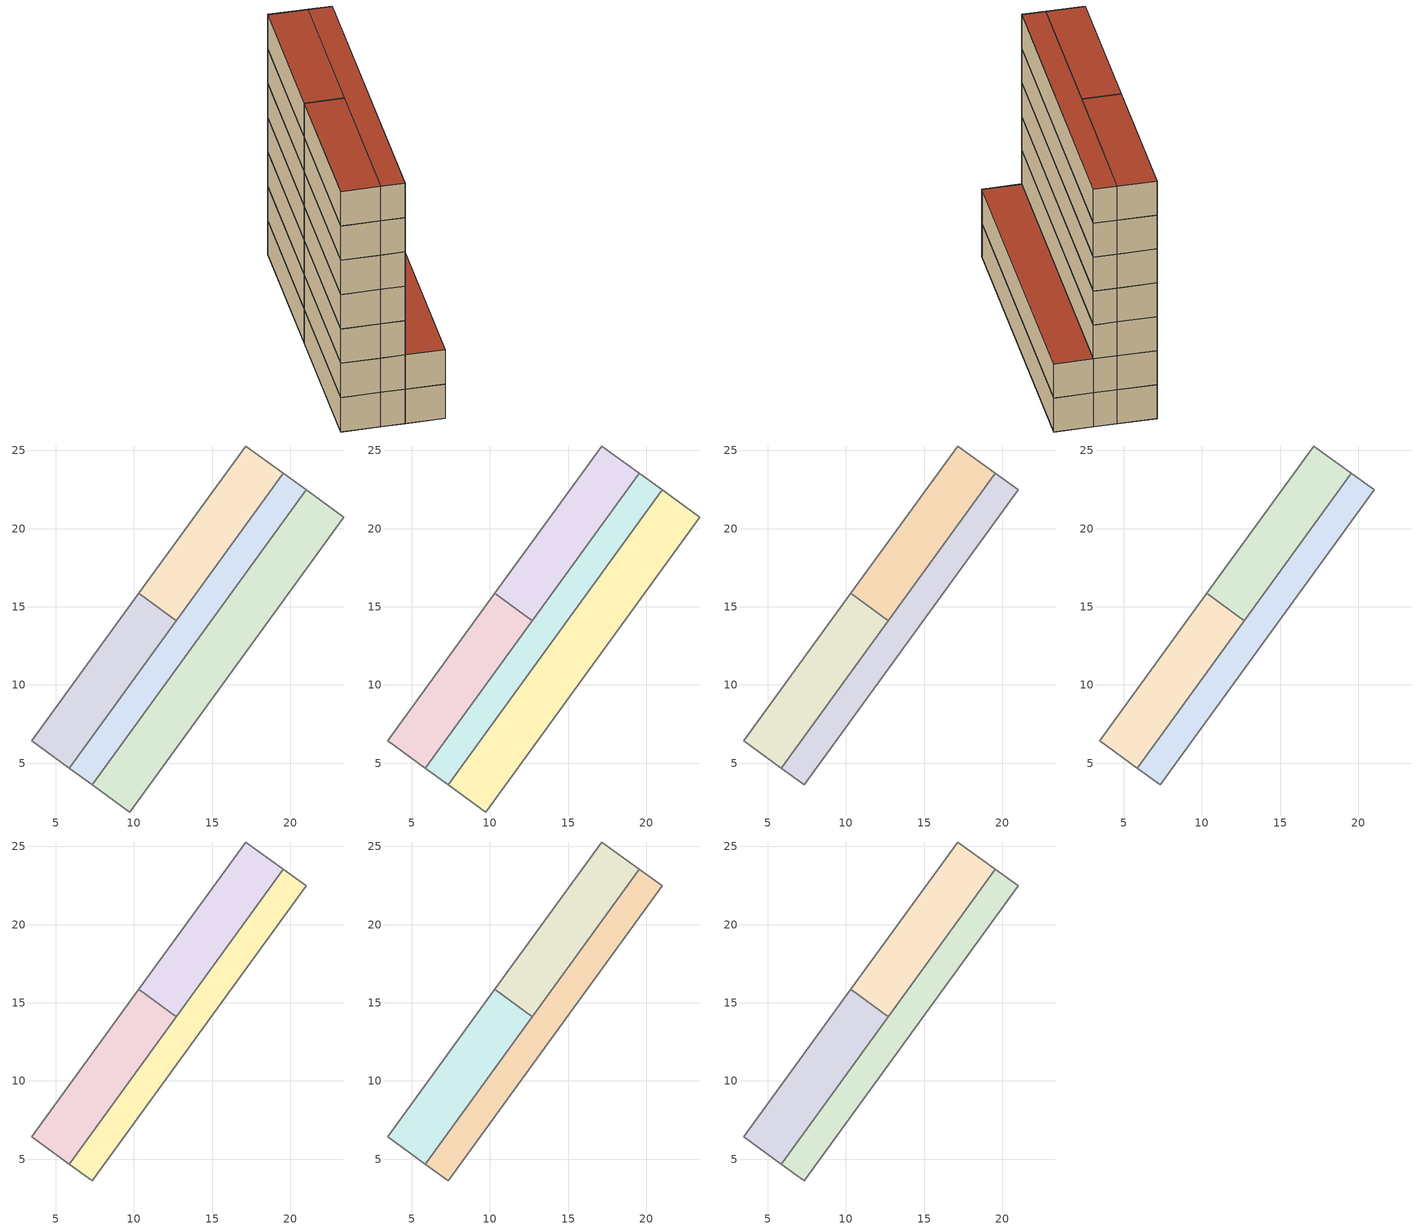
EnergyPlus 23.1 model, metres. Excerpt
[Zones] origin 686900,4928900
b8d1e3869b04d6ce_F0_dwelling_0
 floor ground (EU_floor_Construction): 5.88,4.68 12.72,14.11 10.31,15.86 3.47,6.43 z0
 wall adiabatic (EU_wall_Construction): 12.72,14.11 5.88,4.68 3.47,6.43 10.31,15.86 z0:3
 wall to b8d1e3869b04d6ce_F0_dwelling_1 (EU_wall_Construction): 10.31,15.86 12.72,14.11 z0:3
b8d1e3869b04d6ce_F0_dwelling_1
 floor ground (EU_floor_Construction): 12.72,14.11 19.56,23.54 17.15,25.28 10.31,15.86 z0
 wall adiabatic (EU_wall_Construction): 10.31,15.86 17.15,25.28 19.56,23.54 12.72,14.11 z0:3
b8d1e3869b04d6ce_F0_dwelling_2
 floor ground (EU_floor_Construction): 9.74,1.88 23.42,20.73 21.01,22.48 7.33,3.63 z0
 wall adiabatic (EU_wall_Construction): 21.01,22.48 23.42,20.73 9.74,1.88 7.33,3.63 z0:3
 wall to b8d1e3869b04d6ce_F0_circulation (EU_wall_Construction): 7.33,3.63 21.01,22.48 z0:3
b8d1e3869b04d6ce_F0_circulation
 floor ground (EU_floor_Construction): 7.33,3.63 21.01,22.48 19.56,23.54 5.88,4.68 z0
 wall adiabatic (EU_wall_Construction): 7.33,3.63 5.88,4.68 19.56,23.54 21.01,22.48 z0:3
b8d1e3869b04d6ce_F1_dwelling_0
 floor to b8d1e3869b04d6ce_F0_dwelling_0 (EU_floor_Construction): 5.88,4.68 12.72,14.11 10.31,15.86 3.47,6.43 z3
 wall adiabatic (EU_wall_Construction): 12.72,14.11 5.88,4.68 3.47,6.43 10.31,15.86 z3:6
 wall to b8d1e3869b04d6ce_F1_dwelling_1 (EU_wall_Construction): 10.31,15.86 12.72,14.11 z3:6
b8d1e3869b04d6ce_F1_dwelling_1
 floor to b8d1e3869b04d6ce_F0_dwelling_1 (EU_floor_Construction): 12.72,14.11 19.56,23.54 17.15,25.28 10.31,15.86 z3
 wall adiabatic (EU_wall_Construction): 10.31,15.86 17.15,25.28 19.56,23.54 12.72,14.11 z3:6
b8d1e3869b04d6ce_F1_dwelling_2
 floor to b8d1e3869b04d6ce_F0_dwelling_2 (EU_floor_Construction): 9.74,1.88 23.42,20.73 21.01,22.48 7.33,3.63 z3
 wall adiabatic (EU_wall_Construction): 21.01,22.48 23.42,20.73 9.74,1.88 7.33,3.63 z3:6
 wall to b8d1e3869b04d6ce_F1_circulation (EU_wall_Construction): 7.33,3.63 21.01,22.48 z3:6
 roof outside (EU_roof_Construction): 23.42,20.73 9.74,1.88 7.33,3.63 21.01,22.48 z6
b8d1e3869b04d6ce_F1_circulation
 floor to b8d1e3869b04d6ce_F0_circulation (EU_floor_Construction): 7.33,3.63 21.01,22.48 19.56,23.54 5.88,4.68 z3
 wall adiabatic (EU_wall_Construction): 7.33,3.63 5.88,4.68 19.56,23.54 21.01,22.48 z3:6
b8d1e3869b04d6ce_F2_dwelling_0
 floor to b8d1e3869b04d6ce_F1_dwelling_0 (EU_floor_Construction): 5.88,4.68 12.72,14.11 10.31,15.86 3.47,6.43 z6
 wall adiabatic (EU_wall_Construction): 12.72,14.11 5.88,4.68 3.47,6.43 10.31,15.86 z6:9
 wall to b8d1e3869b04d6ce_F2_dwelling_1 (EU_wall_Construction): 10.31,15.86 12.72,14.11 z6:9
b8d1e3869b04d6ce_F2_dwelling_1
 floor to b8d1e3869b04d6ce_F1_dwelling_1 (EU_floor_Construction): 12.72,14.11 19.56,23.54 17.15,25.28 10.31,15.86 z6
 wall adiabatic (EU_wall_Construction): 10.31,15.86 17.15,25.28 19.56,23.54 12.72,14.11 z6:9
b8d1e3869b04d6ce_F2_circulation
 floor to b8d1e3869b04d6ce_F1_circulation (EU_floor_Construction): 7.33,3.63 21.01,22.48 19.56,23.54 5.88,4.68 z6
 wall adiabatic (EU_wall_Construction): 7.33,3.63 5.88,4.68 19.56,23.54 21.01,22.48 7.33,3.63 z6:9
b8d1e3869b04d6ce_F3_dwelling_0
 floor to b8d1e3869b04d6ce_F2_dwelling_0 (EU_floor_Construction): 5.88,4.68 12.72,14.11 10.31,15.86 3.47,6.43 z9
 wall adiabatic (EU_wall_Construction): 12.72,14.11 5.88,4.68 3.47,6.43 10.31,15.86 z9:12
 wall to b8d1e3869b04d6ce_F3_dwelling_1 (EU_wall_Construction): 10.31,15.86 12.72,14.11 z9:12
b8d1e3869b04d6ce_F3_dwelling_1
 floor to b8d1e3869b04d6ce_F2_dwelling_1 (EU_floor_Construction): 12.72,14.11 19.56,23.54 17.15,25.28 10.31,15.86 z9
 wall adiabatic (EU_wall_Construction): 10.31,15.86 17.15,25.28 19.56,23.54 12.72,14.11 z9:12
b8d1e3869b04d6ce_F3_circulation
 floor to b8d1e3869b04d6ce_F2_circulation (EU_floor_Construction): 7.33,3.63 21.01,22.48 19.56,23.54 5.88,4.68 z9
 wall adiabatic (EU_wall_Construction): 7.33,3.63 5.88,4.68 19.56,23.54 21.01,22.48 7.33,3.63 z9:12
b8d1e3869b04d6ce_F4_dwelling_0
 floor to b8d1e3869b04d6ce_F3_dwelling_0 (EU_floor_Construction): 5.88,4.68 12.72,14.11 10.31,15.86 3.47,6.43 z12
 wall adiabatic (EU_wall_Construction): 12.72,14.11 5.88,4.68 3.47,6.43 10.31,15.86 z12:15
 wall to b8d1e3869b04d6ce_F4_dwelling_1 (EU_wall_Construction): 10.31,15.86 12.72,14.11 z12:15
b8d1e3869b04d6ce_F4_dwelling_1
 floor to b8d1e3869b04d6ce_F3_dwelling_1 (EU_floor_Construction): 12.72,14.11 19.56,23.54 17.15,25.28 10.31,15.86 z12
 wall adiabatic (EU_wall_Construction): 10.31,15.86 17.15,25.28 19.56,23.54 12.72,14.11 z12:15
b8d1e3869b04d6ce_F4_circulation
 floor to b8d1e3869b04d6ce_F3_circulation (EU_floor_Construction): 7.33,3.63 21.01,22.48 19.56,23.54 5.88,4.68 z12
 wall adiabatic (EU_wall_Construction): 7.33,3.63 5.88,4.68 19.56,23.54 21.01,22.48 7.33,3.63 z12:15
b8d1e3869b04d6ce_F5_dwelling_0
 floor to b8d1e3869b04d6ce_F4_dwelling_0 (EU_floor_Construction): 5.88,4.68 12.72,14.11 10.31,15.86 3.47,6.43 z15
 wall adiabatic (EU_wall_Construction): 12.72,14.11 5.88,4.68 3.47,6.43 10.31,15.86 z15:18
 wall to b8d1e3869b04d6ce_F5_dwelling_1 (EU_wall_Construction): 10.31,15.86 12.72,14.11 z15:18
b8d1e3869b04d6ce_F5_dwelling_1
 floor to b8d1e3869b04d6ce_F4_dwelling_1 (EU_floor_Construction): 12.72,14.11 19.56,23.54 17.15,25.28 10.31,15.86 z15
 wall adiabatic (EU_wall_Construction): 10.31,15.86 17.15,25.28 19.56,23.54 12.72,14.11 z15:18
b8d1e3869b04d6ce_F5_circulation
 floor to b8d1e3869b04d6ce_F4_circulation (EU_floor_Construction): 7.33,3.63 21.01,22.48 19.56,23.54 5.88,4.68 z15
 wall adiabatic (EU_wall_Construction): 7.33,3.63 5.88,4.68 19.56,23.54 21.01,22.48 7.33,3.63 z15:18
b8d1e3869b04d6ce_F6_dwelling_0
 floor to b8d1e3869b04d6ce_F5_dwelling_0 (EU_floor_Construction): 5.88,4.68 12.72,14.11 10.31,15.86 3.47,6.43 z18
 wall adiabatic (EU_wall_Construction): 12.72,14.11 5.88,4.68 3.47,6.43 10.31,15.86 z18:21
 wall to b8d1e3869b04d6ce_F6_dwelling_1 (EU_wall_Construction): 10.31,15.86 12.72,14.11 z18:21
 roof outside (EU_roof_Construction): 12.72,14.11 5.88,4.68 3.47,6.43 10.31,15.86 z21
b8d1e3869b04d6ce_F6_dwelling_1
 floor to b8d1e3869b04d6ce_F5_dwelling_1 (EU_floor_Construction): 12.72,14.11 19.56,23.54 17.15,25.28 10.31,15.86 z18
 wall adiabatic (EU_wall_Construction): 10.31,15.86 17.15,25.28 19.56,23.54 12.72,14.11 z18:21
 roof outside (EU_roof_Construction): 19.56,23.54 12.72,14.11 10.31,15.86 17.15,25.28 z21
b8d1e3869b04d6ce_F6_circulation
 floor to b8d1e3869b04d6ce_F5_circulation (EU_floor_Construction): 7.33,3.63 21.01,22.48 19.56,23.54 5.88,4.68 z18
 wall adiabatic (EU_wall_Construction): 7.33,3.63 5.88,4.68 19.56,23.54 21.01,22.48 7.33,3.63 z18:21
 roof outside (EU_roof_Construction): 21.01,22.48 7.33,3.63 5.88,4.68 19.56,23.54 z21
[Building]
EU S2 Campaign: North Axis=0; Terrain=City; Solar Distribution=FullExterior
[Site:Location]
Bologna: Latitude=44.5; Longitude=11.25; Time Zone=1; Elevation=37
[SizingPeriod:WeatherFileDays]
AnnualSizingPeriod: Begin Month=1; Begin Day of Month=1; End Month=12; End Day of Month=31; Day of Week for Start Day=Monday; Use Weather File Daylight Saving Period=No; Use Weather File Rain and Snow Indicators=No
[MATERIAL]
EU_InternalMass_Material: Roughness=MediumRough; Thickness=0.1; Conductivity=1; Density=1800; Specific Heat=900; Thermal Absorptance=0.9; Solar Absorptance=0.7; Visible Absorptance=0.7
[MATERIAL:NOMASS] Roughness=MediumRough; Thermal Absorptance=0.9; Solar Absorptance=0.7; Visible Absorptance=0.7
Name | Thermal Resistance
EU_wall_NoMass | 0.905828
EU_roof_NoMass | 0.37593
EU_floor_NoMass | 0.67114
[CONSTRUCTION]
EU_wall_Construction: EU_wall_NoMass
EU_roof_Construction: EU_roof_NoMass
EU_floor_Construction: EU_floor_NoMass
EU_InternalMass_Construction: EU_InternalMass_Material
[ZONE] Type=1; Multiplier=1; Ceiling Height=autocalculate; Floor Area=autocalculate; Part of Total Floor Area=Yes
Name | Volume
b8d1e3869b04d6ce_F0_dwelling_0; b8d1e3869b04d6ce_F0_dwelling_1; b8d1e3869b04d6ce_F1_dwelling_1; b8d1e3869b04d6ce_F2_dwelling_1; b8d1e3869b04d6ce_F3_dwelling_1; b8d1e3869b04d6ce_F4_dwelling_1; b8d1e3869b04d6ce_F5_dwelling_1; b8d1e3869b04d6ce_F6_dwelling_1 | 103.989
b8d1e3869b04d6ce_F1_dwelling_0; b8d1e3869b04d6ce_F2_dwelling_0; b8d1e3869b04d6ce_F3_dwelling_0; b8d1e3869b04d6ce_F4_dwelling_0; b8d1e3869b04d6ce_F5_dwelling_0; b8d1e3869b04d6ce_F6_dwelling_0 | 103.99
b8d1e3869b04d6ce_F0_dwelling_2 | 207.92
b8d1e3869b04d6ce_F1_dwelling_2 | 207.921
b8d1e3869b04d6ce_F0_circulation | 125.762
b8d1e3869b04d6ce_F1_circulation; b8d1e3869b04d6ce_F2_circulation; b8d1e3869b04d6ce_F3_circulation; b8d1e3869b04d6ce_F4_circulation; b8d1e3869b04d6ce_F5_circulation; b8d1e3869b04d6ce_F6_circulation | 125.761
[INTERNALMASS] Construction=EU_InternalMass_Construction
Name | Zone or ZoneList | Surface Area
b8d1e3869b04d6ce_F0_dwelling_0_EU_InternalMass | b8d1e3869b04d6ce_F0_dwelling_0 | 34.6593
b8d1e3869b04d6ce_F0_dwelling_1_EU_InternalMass | b8d1e3869b04d6ce_F0_dwelling_1 | 34.6593
b8d1e3869b04d6ce_F0_dwelling_2_EU_InternalMass | b8d1e3869b04d6ce_F0_dwelling_2 | 69.3133
b8d1e3869b04d6ce_F1_dwelling_0_EU_InternalMass | b8d1e3869b04d6ce_F1_dwelling_0 | 34.6593
b8d1e3869b04d6ce_F1_dwelling_1_EU_InternalMass | b8d1e3869b04d6ce_F1_dwelling_1 | 34.6593
b8d1e3869b04d6ce_F1_dwelling_2_EU_InternalMass | b8d1e3869b04d6ce_F1_dwelling_2 | 69.3133
b8d1e3869b04d6ce_F2_dwelling_0_EU_InternalMass | b8d1e3869b04d6ce_F2_dwelling_0 | 82.1558
b8d1e3869b04d6ce_F2_dwelling_1_EU_InternalMass | b8d1e3869b04d6ce_F2_dwelling_1 | 82.1558
b8d1e3869b04d6ce_F3_dwelling_0_EU_InternalMass | b8d1e3869b04d6ce_F3_dwelling_0 | 82.1558
b8d1e3869b04d6ce_F3_dwelling_1_EU_InternalMass | b8d1e3869b04d6ce_F3_dwelling_1 | 82.1558
b8d1e3869b04d6ce_F4_dwelling_0_EU_InternalMass | b8d1e3869b04d6ce_F4_dwelling_0 | 82.1558
b8d1e3869b04d6ce_F4_dwelling_1_EU_InternalMass | b8d1e3869b04d6ce_F4_dwelling_1 | 82.1558
b8d1e3869b04d6ce_F5_dwelling_0_EU_InternalMass | b8d1e3869b04d6ce_F5_dwelling_0 | 82.1558
b8d1e3869b04d6ce_F5_dwelling_1_EU_InternalMass | b8d1e3869b04d6ce_F5_dwelling_1 | 82.1558
b8d1e3869b04d6ce_F6_dwelling_0_EU_InternalMass | b8d1e3869b04d6ce_F6_dwelling_0 | 82.1558
b8d1e3869b04d6ce_F6_dwelling_1_EU_InternalMass | b8d1e3869b04d6ce_F6_dwelling_1 | 82.1558
[OTHEREQUIPMENT] Fuel Type=Electricity; Design Level Calculation Method=Watts/Area; Power per Zone Floor Area=1; Fraction Latent=0; Fraction Radiant=0; Fraction Lost=0; Carbon Dioxide Generation Rate=0; EndUse Subcategory=EU_Step8_InternalGains
Name | Zone or ZoneList or Space or SpaceList | Schedule
EU_Step8_InternalGain_b8d1e3869b04d6ce_F0_dwelling_0_f000 | b8d1e3869b04d6ce_F0_dwelling_0 | EU_Step8_GainSchedule_b8d1e3869b04d6ce_F0_dwelling_0_f000
EU_Step8_InternalGain_b8d1e3869b04d6ce_F0_dwelling_1_f000 | b8d1e3869b04d6ce_F0_dwelling_1 | EU_Step8_GainSchedule_b8d1e3869b04d6ce_F0_dwelling_1_f000
EU_Step8_InternalGain_b8d1e3869b04d6ce_F0_dwelling_2_f000 | b8d1e3869b04d6ce_F0_dwelling_2 | EU_Step8_GainSchedule_b8d1e3869b04d6ce_F0_dwelling_2_f000
EU_Step8_InternalGain_b8d1e3869b04d6ce_F1_dwelling_0_f000 | b8d1e3869b04d6ce_F1_dwelling_0 | EU_Step8_GainSchedule_b8d1e3869b04d6ce_F1_dwelling_0_f000
EU_Step8_InternalGain_b8d1e3869b04d6ce_F1_dwelling_1_f000 | b8d1e3869b04d6ce_F1_dwelling_1 | EU_Step8_GainSchedule_b8d1e3869b04d6ce_F1_dwelling_1_f000
EU_Step8_InternalGain_b8d1e3869b04d6ce_F1_dwelling_2_f000 | b8d1e3869b04d6ce_F1_dwelling_2 | EU_Step8_GainSchedule_b8d1e3869b04d6ce_F1_dwelling_2_f000
EU_Step8_InternalGain_b8d1e3869b04d6ce_F2_dwelling_0_f000 | b8d1e3869b04d6ce_F2_dwelling_0 | EU_Step8_GainSchedule_b8d1e3869b04d6ce_F2_dwelling_0_f000
EU_Step8_InternalGain_b8d1e3869b04d6ce_F2_dwelling_1_f000 | b8d1e3869b04d6ce_F2_dwelling_1 | EU_Step8_GainSchedule_b8d1e3869b04d6ce_F2_dwelling_1_f000
EU_Step8_InternalGain_b8d1e3869b04d6ce_F3_dwelling_0_f000 | b8d1e3869b04d6ce_F3_dwelling_0 | EU_Step8_GainSchedule_b8d1e3869b04d6ce_F3_dwelling_0_f000
EU_Step8_InternalGain_b8d1e3869b04d6ce_F3_dwelling_1_f000 | b8d1e3869b04d6ce_F3_dwelling_1 | EU_Step8_GainSchedule_b8d1e3869b04d6ce_F3_dwelling_1_f000
EU_Step8_InternalGain_b8d1e3869b04d6ce_F4_dwelling_0_f000 | b8d1e3869b04d6ce_F4_dwelling_0 | EU_Step8_GainSchedule_b8d1e3869b04d6ce_F4_dwelling_0_f000
EU_Step8_InternalGain_b8d1e3869b04d6ce_F4_dwelling_1_f000 | b8d1e3869b04d6ce_F4_dwelling_1 | EU_Step8_GainSchedule_b8d1e3869b04d6ce_F4_dwelling_1_f000
EU_Step8_InternalGain_b8d1e3869b04d6ce_F5_dwelling_0_f000 | b8d1e3869b04d6ce_F5_dwelling_0 | EU_Step8_GainSchedule_b8d1e3869b04d6ce_F5_dwelling_0_f000
EU_Step8_InternalGain_b8d1e3869b04d6ce_F5_dwelling_1_f000 | b8d1e3869b04d6ce_F5_dwelling_1 | EU_Step8_GainSchedule_b8d1e3869b04d6ce_F5_dwelling_1_f000
EU_Step8_InternalGain_b8d1e3869b04d6ce_F6_dwelling_0_f000 | b8d1e3869b04d6ce_F6_dwelling_0 | EU_Step8_GainSchedule_b8d1e3869b04d6ce_F6_dwelling_0_f000
EU_Step8_InternalGain_b8d1e3869b04d6ce_F6_dwelling_1_f000 | b8d1e3869b04d6ce_F6_dwelling_1 | EU_Step8_GainSchedule_b8d1e3869b04d6ce_F6_dwelling_1_f000
[ZONEINFILTRATION:DESIGNFLOWRATE] Schedule=EU_AlwaysOn; Design Flow Rate Calculation Method=Flow/Area; Flow Rate per Floor Area=0.0005; Constant Term Coefficient=1; Temperature Term Coefficient=0; Velocity Term Coefficient=0; Velocity Squared Term Coefficient=0
Name | Zone or ZoneList or Space or SpaceList
EU_Circulation_Infiltration_b8d1e3869b04d6ce_F0_circulation | b8d1e3869b04d6ce_F0_circulation
EU_Circulation_Infiltration_b8d1e3869b04d6ce_F1_circulation | b8d1e3869b04d6ce_F1_circulation
EU_Circulation_Infiltration_b8d1e3869b04d6ce_F2_circulation | b8d1e3869b04d6ce_F2_circulation
EU_Circulation_Infiltration_b8d1e3869b04d6ce_F3_circulation | b8d1e3869b04d6ce_F3_circulation
EU_Circulation_Infiltration_b8d1e3869b04d6ce_F4_circulation | b8d1e3869b04d6ce_F4_circulation
EU_Circulation_Infiltration_b8d1e3869b04d6ce_F5_circulation | b8d1e3869b04d6ce_F5_circulation
EU_Circulation_Infiltration_b8d1e3869b04d6ce_F6_circulation | b8d1e3869b04d6ce_F6_circulation
[ZONEVENTILATION:DESIGNFLOWRATE] Schedule=EU_AlwaysOn; Design Flow Rate Calculation Method=AirChanges/Hour; Air Changes per Hour=0.73129; Ventilation Type=Natural; Fan Pressure Rise=0; Fan Total Efficiency=1; Constant Term Coefficient=1; Temperature Term Coefficient=0; Velocity Term Coefficient=0; Velocity Squared Term Coefficient=0; Minimum Indoor Temperature=-100; Maximum Indoor Temperature=100; Delta Temperature=-100; Minimum Outdoor Temperature=-100; Maximum Outdoor Temperature=100; Maximum Wind Speed=40
Name | Zone or ZoneList or Space or SpaceList
EU_ConstantAir_b8d1e3869b04d6ce_F0_dwelling_0 | b8d1e3869b04d6ce_F0_dwelling_0
EU_ConstantAir_b8d1e3869b04d6ce_F0_dwelling_1 | b8d1e3869b04d6ce_F0_dwelling_1
EU_ConstantAir_b8d1e3869b04d6ce_F0_dwelling_2 | b8d1e3869b04d6ce_F0_dwelling_2
EU_ConstantAir_b8d1e3869b04d6ce_F1_dwelling_0 | b8d1e3869b04d6ce_F1_dwelling_0
EU_ConstantAir_b8d1e3869b04d6ce_F1_dwelling_1 | b8d1e3869b04d6ce_F1_dwelling_1
EU_ConstantAir_b8d1e3869b04d6ce_F1_dwelling_2 | b8d1e3869b04d6ce_F1_dwelling_2
EU_ConstantAir_b8d1e3869b04d6ce_F2_dwelling_0 | b8d1e3869b04d6ce_F2_dwelling_0
EU_ConstantAir_b8d1e3869b04d6ce_F2_dwelling_1 | b8d1e3869b04d6ce_F2_dwelling_1
EU_ConstantAir_b8d1e3869b04d6ce_F3_dwelling_0 | b8d1e3869b04d6ce_F3_dwelling_0
EU_ConstantAir_b8d1e3869b04d6ce_F3_dwelling_1 | b8d1e3869b04d6ce_F3_dwelling_1
EU_ConstantAir_b8d1e3869b04d6ce_F4_dwelling_0 | b8d1e3869b04d6ce_F4_dwelling_0
EU_ConstantAir_b8d1e3869b04d6ce_F4_dwelling_1 | b8d1e3869b04d6ce_F4_dwelling_1
EU_ConstantAir_b8d1e3869b04d6ce_F5_dwelling_0 | b8d1e3869b04d6ce_F5_dwelling_0
EU_ConstantAir_b8d1e3869b04d6ce_F5_dwelling_1 | b8d1e3869b04d6ce_F5_dwelling_1
EU_ConstantAir_b8d1e3869b04d6ce_F6_dwelling_0 | b8d1e3869b04d6ce_F6_dwelling_0
EU_ConstantAir_b8d1e3869b04d6ce_F6_dwelling_1 | b8d1e3869b04d6ce_F6_dwelling_1
[HVACTEMPLATE:THERMOSTAT] Constant Heating Setpoint=20; Constant Cooling Setpoint=50
EU_HeatOnly_b8d1e3869b04d6ce_F0_dwelling_0; EU_HeatOnly_b8d1e3869b04d6ce_F0_dwelling_1; EU_HeatOnly_b8d1e3869b04d6ce_F0_dwelling_2; EU_HeatOnly_b8d1e3869b04d6ce_F1_dwelling_0; EU_HeatOnly_b8d1e3869b04d6ce_F1_dwelling_1; EU_HeatOnly_b8d1e3869b04d6ce_F1_dwelling_2; EU_HeatOnly_b8d1e3869b04d6ce_F2_dwelling_0; EU_HeatOnly_b8d1e3869b04d6ce_F2_dwelling_1; EU_HeatOnly_b8d1e3869b04d6ce_F3_dwelling_0; EU_HeatOnly_b8d1e3869b04d6ce_F3_dwelling_1; EU_HeatOnly_b8d1e3869b04d6ce_F4_dwelling_0; EU_HeatOnly_b8d1e3869b04d6ce_F4_dwelling_1; EU_HeatOnly_b8d1e3869b04d6ce_F5_dwelling_0; EU_HeatOnly_b8d1e3869b04d6ce_F5_dwelling_1; EU_HeatOnly_b8d1e3869b04d6ce_F6_dwelling_0; EU_HeatOnly_b8d1e3869b04d6ce_F6_dwelling_1
[HVACTEMPLATE:ZONE:IDEALLOADSAIRSYSTEM] System Availability Schedule=EU_AlwaysOn; Maximum Heating Supply Air Temperature=50; Minimum Cooling Supply Air Temperature=13; Maximum Heating Supply Air Humidity Ratio=0.0156; Minimum Cooling Supply Air Humidity Ratio=0.0077; Heating Limit=NoLimit; Cooling Limit=NoLimit; Heating Availability Schedule=EU_AlwaysOn; Cooling Availability Schedule=EU_CoolingOff; Dehumidification Control Type=ConstantSensibleHeatRatio; Cooling Sensible Heat Ratio=0.7; Dehumidification Setpoint=60; Humidification Control Type=None; Humidification Setpoint=30; Outdoor Air Method=None; Outdoor Air Flow Rate per Person=0.00944; Outdoor Air Flow Rate per Zone Floor Area=0; Outdoor Air Flow Rate per Zone=0; Demand Controlled Ventilation Type=None; Outdoor Air Economizer Type=NoEconomizer; Heat Recovery Type=None; Sensible Heat Recovery Effectiveness=0.7; Latent Heat Recovery Effectiveness=0.65
Name | Template Thermostat
b8d1e3869b04d6ce_F0_dwelling_0 | EU_HeatOnly_b8d1e3869b04d6ce_F0_dwelling_0
b8d1e3869b04d6ce_F0_dwelling_1 | EU_HeatOnly_b8d1e3869b04d6ce_F0_dwelling_1
b8d1e3869b04d6ce_F0_dwelling_2 | EU_HeatOnly_b8d1e3869b04d6ce_F0_dwelling_2
b8d1e3869b04d6ce_F1_dwelling_0 | EU_HeatOnly_b8d1e3869b04d6ce_F1_dwelling_0
b8d1e3869b04d6ce_F1_dwelling_1 | EU_HeatOnly_b8d1e3869b04d6ce_F1_dwelling_1
b8d1e3869b04d6ce_F1_dwelling_2 | EU_HeatOnly_b8d1e3869b04d6ce_F1_dwelling_2
b8d1e3869b04d6ce_F2_dwelling_0 | EU_HeatOnly_b8d1e3869b04d6ce_F2_dwelling_0
b8d1e3869b04d6ce_F2_dwelling_1 | EU_HeatOnly_b8d1e3869b04d6ce_F2_dwelling_1
b8d1e3869b04d6ce_F3_dwelling_0 | EU_HeatOnly_b8d1e3869b04d6ce_F3_dwelling_0
b8d1e3869b04d6ce_F3_dwelling_1 | EU_HeatOnly_b8d1e3869b04d6ce_F3_dwelling_1
b8d1e3869b04d6ce_F4_dwelling_0 | EU_HeatOnly_b8d1e3869b04d6ce_F4_dwelling_0
b8d1e3869b04d6ce_F4_dwelling_1 | EU_HeatOnly_b8d1e3869b04d6ce_F4_dwelling_1
b8d1e3869b04d6ce_F5_dwelling_0 | EU_HeatOnly_b8d1e3869b04d6ce_F5_dwelling_0
b8d1e3869b04d6ce_F5_dwelling_1 | EU_HeatOnly_b8d1e3869b04d6ce_F5_dwelling_1
b8d1e3869b04d6ce_F6_dwelling_0 | EU_HeatOnly_b8d1e3869b04d6ce_F6_dwelling_0
b8d1e3869b04d6ce_F6_dwelling_1 | EU_HeatOnly_b8d1e3869b04d6ce_F6_dwelling_1
[SIZING:ZONE] Zone Cooling Design Supply Air Temperature Input Method=SupplyAirTemperature; Zone Cooling Design Supply Air Temperature=13; Zone Heating Design Supply Air Temperature Input Method=SupplyAirTemperature; Zone Heating Design Supply Air Temperature=50; Zone Cooling Design Supply Air Humidity Ratio=0.008; Zone Heating Design Supply Air Humidity Ratio=0.008; Cooling Design Air Flow Method=DesignDay; Cooling Design Air Flow Rate=0; Cooling Minimum Air Flow per Zone Floor Area=0.000762; Cooling Minimum Air Flow=0; Cooling Minimum Air Flow Fraction=0.2; Heating Design Air Flow Method=DesignDay; Heating Design Air Flow Rate=0; Heating Maximum Air Flow per Zone Floor Area=0.002032; Heating Maximum Air Flow=0.141576; Heating Maximum Air Flow Fraction=0.3; Account for Dedicated Outdoor Air System=No; Dedicated Outdoor Air System Control Strategy=NeutralSupplyAir; Dedicated Outdoor Air Low Setpoint Temperature for Design=autosize; Dedicated Outdoor Air High Setpoint Temperature for Design=autosize; Zone Load Sizing Method=Sensible Load Only No Latent Load; Zone Latent Cooling Design Supply Air Humidity Ratio Input Method=HumidityRatioDifference; Zone Cooling Design Supply Air Humidity Ratio Difference=0.005; Zone Latent Heating Design Supply Air Humidity Ratio Input Method=HumidityRatioDifference; Zone Humidification Design Supply Air Humidity Ratio Difference=0.005
b8d1e3869b04d6ce_F0_dwelling_0; b8d1e3869b04d6ce_F0_dwelling_1; b8d1e3869b04d6ce_F0_dwelling_2; b8d1e3869b04d6ce_F1_dwelling_0; b8d1e3869b04d6ce_F1_dwelling_1; b8d1e3869b04d6ce_F1_dwelling_2; b8d1e3869b04d6ce_F2_dwelling_0; b8d1e3869b04d6ce_F2_dwelling_1; b8d1e3869b04d6ce_F3_dwelling_0; b8d1e3869b04d6ce_F3_dwelling_1; b8d1e3869b04d6ce_F4_dwelling_0; b8d1e3869b04d6ce_F4_dwelling_1; b8d1e3869b04d6ce_F5_dwelling_0; b8d1e3869b04d6ce_F5_dwelling_1; b8d1e3869b04d6ce_F6_dwelling_0; b8d1e3869b04d6ce_F6_dwelling_1
[SCHEDULE:CONSTANT]
Name | Hourly Value
EU_AlwaysOn | 1
EU_CoolingOff | 0
[SCHEDULE:FILE] Column Number=1; Rows to Skip at Top=0; Number of Hours of Data=8760; Column Separator=Comma; Interpolate to Timestep=No; Minutes per Item=60; Adjust Schedule for Daylight Savings=Yes
Name | File
EU_Step8_GainSchedule_b8d1e3869b04d6ce_F0_dwelling_0_f000 | ../../schedules/b8d1e3869b04d6ce/b8d1e3869b04d6ce_F0_dwelling_0_f000_gain.csv
EU_Step8_GainSchedule_b8d1e3869b04d6ce_F0_dwelling_1_f000 | ../../schedules/b8d1e3869b04d6ce/b8d1e3869b04d6ce_F0_dwelling_1_f000_gain.csv
EU_Step8_GainSchedule_b8d1e3869b04d6ce_F0_dwelling_2_f000 | ../../schedules/b8d1e3869b04d6ce/b8d1e3869b04d6ce_F0_dwelling_2_f000_gain.csv
EU_Step8_GainSchedule_b8d1e3869b04d6ce_F1_dwelling_0_f000 | ../../schedules/b8d1e3869b04d6ce/b8d1e3869b04d6ce_F1_dwelling_0_f000_gain.csv
EU_Step8_GainSchedule_b8d1e3869b04d6ce_F1_dwelling_1_f000 | ../../schedules/b8d1e3869b04d6ce/b8d1e3869b04d6ce_F1_dwelling_1_f000_gain.csv
EU_Step8_GainSchedule_b8d1e3869b04d6ce_F1_dwelling_2_f000 | ../../schedules/b8d1e3869b04d6ce/b8d1e3869b04d6ce_F1_dwelling_2_f000_gain.csv
EU_Step8_GainSchedule_b8d1e3869b04d6ce_F2_dwelling_0_f000 | ../../schedules/b8d1e3869b04d6ce/b8d1e3869b04d6ce_F2_dwelling_0_f000_gain.csv
EU_Step8_GainSchedule_b8d1e3869b04d6ce_F2_dwelling_1_f000 | ../../schedules/b8d1e3869b04d6ce/b8d1e3869b04d6ce_F2_dwelling_1_f000_gain.csv
EU_Step8_GainSchedule_b8d1e3869b04d6ce_F3_dwelling_0_f000 | ../../schedules/b8d1e3869b04d6ce/b8d1e3869b04d6ce_F3_dwelling_0_f000_gain.csv
EU_Step8_GainSchedule_b8d1e3869b04d6ce_F3_dwelling_1_f000 | ../../schedules/b8d1e3869b04d6ce/b8d1e3869b04d6ce_F3_dwelling_1_f000_gain.csv
EU_Step8_GainSchedule_b8d1e3869b04d6ce_F4_dwelling_0_f000 | ../../schedules/b8d1e3869b04d6ce/b8d1e3869b04d6ce_F4_dwelling_0_f000_gain.csv
EU_Step8_GainSchedule_b8d1e3869b04d6ce_F4_dwelling_1_f000 | ../../schedules/b8d1e3869b04d6ce/b8d1e3869b04d6ce_F4_dwelling_1_f000_gain.csv
EU_Step8_GainSchedule_b8d1e3869b04d6ce_F5_dwelling_0_f000 | ../../schedules/b8d1e3869b04d6ce/b8d1e3869b04d6ce_F5_dwelling_0_f000_gain.csv
EU_Step8_GainSchedule_b8d1e3869b04d6ce_F5_dwelling_1_f000 | ../../schedules/b8d1e3869b04d6ce/b8d1e3869b04d6ce_F5_dwelling_1_f000_gain.csv
EU_Step8_GainSchedule_b8d1e3869b04d6ce_F6_dwelling_0_f000 | ../../schedules/b8d1e3869b04d6ce/b8d1e3869b04d6ce_F6_dwelling_0_f000_gain.csv
EU_Step8_GainSchedule_b8d1e3869b04d6ce_F6_dwelling_1_f000 | ../../schedules/b8d1e3869b04d6ce/b8d1e3869b04d6ce_F6_dwelling_1_f000_gain.csv
